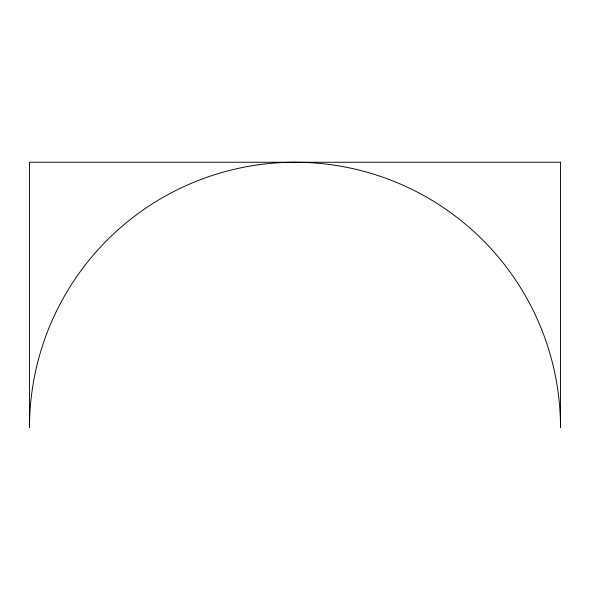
<?xml version="1.0" encoding="UTF-8"?>
<svg xmlns="http://www.w3.org/2000/svg" width="590" height="590" viewBox="0 0 590 590"><rect width="100%" height="100%" fill="white"/><g stroke="black" fill="none" stroke-linecap="round" stroke-linejoin="round"><path stroke-width="0.89" d="M560.5 162.25L29.5 162.25L29.5 427.75A265.5 265.5 0 0 1 295 162.25A265.5 265.5 0 0 1 560.5 427.75L560.5 162.25"/></g></svg>
